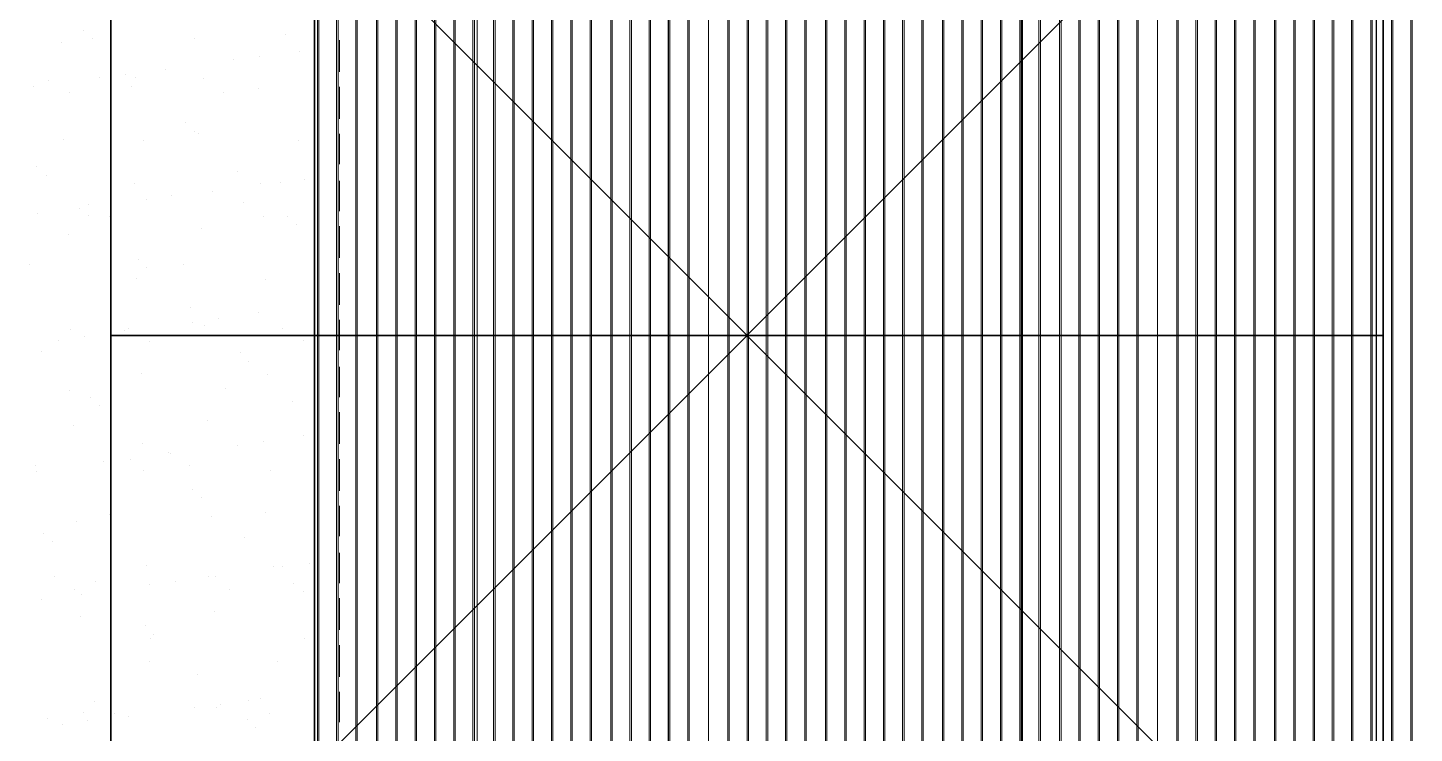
# Model space of a CAD drawing. Header units: millimetres. Extents: x -356862 to 418287, y 0 to 839748.
# Drawn here: x 378689 to 380869, y 771476 to 772584 of the extents above; entities that cross this region are included whole.
import ezdxf

# ---------------------------------------------------------------- set-up
doc = ezdxf.new("R2010")
doc.units = ezdxf.units.MM
doc.layers.add('PDF _Геометрия', color=7, linetype='Continuous', true_color=0xbababa)

msp = doc.modelspace()

# ---------------------------------------------------------------- linework, layer by layer
at = {"color": 1, "lineweight": 35}
for points in [[(378819.5031, 772100.7269), (380819.5031, 772100.7269), (380819.5031, 773100.7269), (378819.5031, 773100.7269)], [(378819.5031, 771100.7269), (380819.5031, 771100.7269), (380819.5031, 772100.7269), (378819.5031, 772100.7269)]]:
    msp.add_lwpolyline(points, close=True, dxfattribs=at)
for points in [[(378819.5031, 771100.7269), (380819.5031, 773100.7269)], [(378819.5031, 773100.7269), (380819.5031, 771100.7269)]]:
    msp.add_lwpolyline(points, dxfattribs=at)
at = {"layer": 'PDF _Геометрия', "color": 150, "lineweight": 30, "true_color": 0x0080ff}
for points in [[(379139.9154, 776468.0223), (379139.9154, 769098.5377), (379087.9567, 769098.5377), (379087.9567, 768944.8264), (378628.9876, 768944.8264), (378628.9876, 776463.6924)], [(379139.9154, 773701.2181), (382413.3175, 773701.2181), (382413.3175, 770172.3522), (382311.5649, 770172.3522), (382311.5649, 770018.6408), (381850.4309, 770018.6408), (381850.4309, 769867.0944), (381389.2969, 769867.0944), (381389.2969, 769713.3831), (380930.3278, 769713.3831), (380930.3278, 769559.6718), (380469.1938, 769559.6718), (380469.1938, 769405.9604), (380008.0598, 769405.9604), (380008.0598, 769252.2491), (379549.0907, 769252.2491), (379549.0907, 769098.5377), (379139.9154, 769098.5377)]]:
    msp.add_lwpolyline(points, close=True, dxfattribs=at)
at = {"layer": 'PDF _Геометрия', "color": 8, "lineweight": 25, "true_color": 0x767676}
msp.add_lwpolyline([(378628.9876, 776463.6924), (379139.9154, 776468.0223), (379139.9154, 769098.5377), (379087.9567, 769098.5377), (379087.9567, 768944.8264), (378628.9876, 768944.8264)], close=True, dxfattribs=at)
at = {"layer": 'PDF _Геометрия', "color": 7, "lineweight": 9}
msp.add_lwpolyline([(379139.9154, 776463.6924), (379139.9154, 769098.5377)], dxfattribs=at)
at = {"layer": 'PDF _Геометрия', "color": 254, "lineweight": 5, "true_color": 0xdcdcdc}
for points in [[(379144.2453, 769098.5377), (379144.2453, 773701.2181)], [(379174.5546, 769098.5377), (379174.5546, 773701.2181)], [(379204.8639, 769098.5377), (379204.8639, 773701.2181)], [(379239.5031, 769098.5377), (379239.5031, 773701.2181)], [(379269.8123, 769098.5377), (379269.8123, 773701.2181)], [(379300.1216, 769098.5377), (379300.1216, 773701.2181)], [(379328.266, 769098.5377), (379328.266, 773701.2181)], [(379358.5752, 769098.5377), (379358.5752, 773701.2181)], [(379388.8845, 769098.5377), (379388.8845, 773701.2181)], [(379423.5237, 769098.5377), (379423.5237, 773701.2181)], [(379453.833, 769098.5377), (379453.833, 773701.2181)], [(379484.1422, 769098.5377), (379484.1422, 773701.2181)], [(379512.2866, 769098.5377), (379512.2866, 773088.5377)], [(379542.5959, 769098.5377), (379542.5959, 773088.5377)], [(379572.9051, 769252.2491), (379572.9051, 773088.5377)], [(379607.5443, 769252.2491), (379607.5443, 773088.5377)], [(379637.8536, 769252.2491), (379637.8536, 773088.5377)], [(379668.1629, 769252.2491), (379668.1629, 773088.5377)], [(379696.3072, 769252.2491), (379696.3072, 773088.5377)], [(379726.6165, 769252.2491), (379726.6165, 773088.5377)], [(379759.0907, 769252.2491), (379759.0907, 773088.5377)], [(379791.5649, 769252.2491), (379791.5649, 773088.5377)], [(379821.8742, 769252.2491), (379821.8742, 773088.5377)], [(379850.0185, 769252.2491), (379850.0185, 773088.5377)], [(379880.3278, 769252.2491), (379880.3278, 773088.5377)], [(379910.6371, 769252.2491), (379910.6371, 773088.5377)], [(379945.2763, 769252.2491), (379945.2763, 773088.5377)], [(379975.5855, 769252.2491), (379975.5855, 773088.5377)], [(380005.8948, 769252.2491), (380005.8948, 773088.5377)], [(380034.0391, 769405.9604), (380034.0391, 773088.5377)], [(380064.3484, 769405.9604), (380064.3484, 773088.5377)], [(380094.6577, 769405.9604), (380094.6577, 773088.5377)], [(380129.2969, 769405.9604), (380129.2969, 773088.5377)], [(380159.6062, 769405.9604), (380159.6062, 773088.5377)], [(380189.9154, 769405.9604), (380189.9154, 773088.5377)], [(380218.0598, 769405.9604), (380218.0598, 773088.5377)], [(380248.369, 769405.9604), (380248.369, 773088.5377)], [(380278.6783, 769405.9604), (380278.6783, 773088.5377)], [(380313.3175, 769405.9604), (380313.3175, 773088.5377)], [(380343.6268, 769405.9604), (380343.6268, 773088.5377)], [(380373.9361, 769405.9604), (380373.9361, 773088.5377)], [(380402.0804, 769405.9604), (380402.0804, 773088.5377)], [(380432.3897, 769405.9604), (380432.3897, 773088.5377)], [(380464.8639, 769405.9604), (380464.8639, 773088.5377)], [(380497.3381, 769559.6718), (380497.3381, 773088.5377)], [(380527.6474, 769559.6718), (380527.6474, 773088.5377)], [(380555.7917, 769559.6718), (380555.7917, 773088.5377)], [(380586.101, 769559.6718), (380586.101, 773088.5377)], [(380616.4103, 769559.6718), (380616.4103, 773088.5377)], [(380651.0495, 769559.6718), (380651.0495, 773088.5377)], [(380681.3587, 769559.6718), (380681.3587, 773088.5377)], [(380711.668, 769559.6718), (380711.668, 773088.5377)], [(380739.8123, 769559.6718), (380739.8123, 773088.5377)], [(380770.1216, 769559.6718), (380770.1216, 773088.5377)], [(380800.4309, 769559.6718), (380800.4309, 773088.5377)], [(380835.0701, 769559.6718), (380835.0701, 773088.5377)], [(380865.3794, 769559.6718), (380865.3794, 773088.5377)]]:
    msp.add_lwpolyline(points, dxfattribs=at)
for points in [[(379146.4103, 773701.2181), (379146.4103, 769098.5377)], [(379176.7196, 773701.2181), (379176.7196, 769098.5377)], [(379207.0288, 773701.2181), (379207.0288, 769098.5377)], [(379237.3381, 773701.2181), (379237.3381, 769098.5377)], [(379267.6474, 773701.2181), (379267.6474, 769098.5377)], [(379297.9567, 773701.2181), (379297.9567, 769098.5377)], [(379330.4309, 773701.2181), (379330.4309, 769098.5377)], [(379360.7402, 773701.2181), (379360.7402, 769098.5377)], [(379391.0495, 773701.2181), (379391.0495, 769098.5377)], [(379421.3587, 773701.2181), (379421.3587, 769098.5377)], [(379451.668, 773701.2181), (379451.668, 769098.5377)], [(379481.9773, 773701.2181), (379481.9773, 769098.5377)], [(379514.4515, 773088.5377), (379514.4515, 769098.5377)], [(379544.7608, 773088.5377), (379544.7608, 769098.5377)], [(379575.0701, 773088.5377), (379575.0701, 769252.2491)], [(379605.3794, 773088.5377), (379605.3794, 769252.2491)], [(379635.6886, 773088.5377), (379635.6886, 769252.2491)], [(379665.9979, 773088.5377), (379665.9979, 769252.2491)], [(379698.4721, 773088.5377), (379698.4721, 769252.2491)], [(379728.7814, 773088.5377), (379728.7814, 769252.2491)], [(379759.0907, 773088.5377), (379759.0907, 769252.2491)], [(379789.4, 773088.5377), (379789.4, 769252.2491)], [(379819.7093, 773088.5377), (379819.7093, 769252.2491)], [(379852.1835, 773088.5377), (379852.1835, 769252.2491)], [(379882.4928, 773088.5377), (379882.4928, 769252.2491)], [(379912.802, 773088.5377), (379912.802, 769252.2491)], [(379943.1113, 773088.5377), (379943.1113, 769252.2491)], [(379973.4206, 773088.5377), (379973.4206, 769252.2491)], [(380003.7299, 773088.5377), (380003.7299, 769252.2491)], [(380036.2041, 773088.5377), (380036.2041, 769405.9604)], [(380066.5134, 773088.5377), (380066.5134, 769405.9604)], [(380096.8227, 773088.5377), (380096.8227, 769405.9604)], [(380127.1319, 773088.5377), (380127.1319, 769405.9604)], [(380157.4412, 773088.5377), (380157.4412, 769405.9604)], [(380187.7505, 773088.5377), (380187.7505, 769405.9604)], [(380220.2247, 773088.5377), (380220.2247, 769405.9604)], [(380250.534, 773088.5377), (380250.534, 769405.9604)], [(380280.8433, 773088.5377), (380280.8433, 769405.9604)], [(380311.1526, 773088.5377), (380311.1526, 769405.9604)], [(380341.4618, 773088.5377), (380341.4618, 769405.9604)], [(380371.7711, 773088.5377), (380371.7711, 769405.9604)], [(380404.2453, 773088.5377), (380404.2453, 769405.9604)], [(380434.5546, 773088.5377), (380434.5546, 769405.9604)], [(380464.8639, 773088.5377), (380464.8639, 769405.9604)], [(380495.1732, 773088.5377), (380495.1732, 769559.6718)], [(380525.4824, 773088.5377), (380525.4824, 769559.6718)], [(380557.9567, 773088.5377), (380557.9567, 769559.6718)], [(380588.266, 773088.5377), (380588.266, 769559.6718)], [(380618.5752, 773088.5377), (380618.5752, 769559.6718)], [(380648.8845, 773088.5377), (380648.8845, 769559.6718)], [(380679.1938, 773088.5377), (380679.1938, 769559.6718)], [(380709.5031, 773088.5377), (380709.5031, 769559.6718)], [(380741.9773, 773088.5377), (380741.9773, 769559.6718)], [(380772.2866, 773088.5377), (380772.2866, 769559.6718)], [(380802.5959, 773088.5377), (380802.5959, 769559.6718)], [(380832.9051, 773088.5377), (380832.9051, 769559.6718)], [(380863.2144, 773088.5377), (380863.2144, 769559.6718)]]:
    msp.add_lwpolyline(points, close=True, dxfattribs=at)
at = {"layer": 'PDF _Геометрия', "color": 7, "lineweight": 18}
msp.add_lwpolyline([(379395.3794, 773140.4965), (379395.3794, 770685.445)], dxfattribs=at)
at = {"layer": 'PDF _Геометрия', "color": 150, "lineweight": 30, "true_color": 0x0080ff}
for points in [[(379696.3072, 769252.2491), (379696.3072, 773088.5377)], [(380252.6989, 769405.9604), (380252.6989, 773088.5377)], [(380809.0907, 769559.6718), (380809.0907, 773088.5377)]]:
    msp.add_lwpolyline(points, dxfattribs=at)
at = {"layer": 'PDF _Геометрия', "color": 24, "lineweight": 18, "true_color": 0xa12502}
for points in [[(378776.2041, 772579.7748), (378776.2041, 772579.7748)], [(378741.5649, 772560.2903), (378741.5649, 772560.2903)], [(378791.3587, 772566.7852), (378791.3587, 772566.7852)], [(378951.5649, 772566.7852), (378951.5649, 772566.7852)], [(379094.4515, 772573.28), (379094.4515, 772573.28)], [(379053.3175, 772538.6408), (379053.3175, 772538.6408)], [(379116.101, 772547.3006), (379116.101, 772547.3006)], [(378906.101, 772519.1563), (378906.101, 772519.1563)], [(379012.1835, 772534.3109), (379012.1835, 772534.3109)], [(378722.0804, 772501.8367), (378722.0804, 772501.8367)], [(378802.1835, 772506.1666), (378802.1835, 772506.1666)], [(378843.3175, 772510.4965), (378843.3175, 772510.4965)], [(378858.4721, 772506.1666), (378858.4721, 772506.1666)], [(378964.5546, 772504.0017), (378964.5546, 772504.0017)], [(378698.266, 772491.012), (378698.266, 772491.012)], [(378754.5546, 772482.3522), (378754.5546, 772482.3522)], [(378851.9773, 772491.012), (378851.9773, 772491.012)], [(378997.0288, 772482.3522), (378997.0288, 772482.3522)], [(379051.1526, 772488.847), (379051.1526, 772488.847)], [(378936.4103, 772434.7233), (378936.4103, 772434.7233)], [(378745.8948, 772408.7439), (378745.8948, 772408.7439)], [(378871.4618, 772406.579), (378871.4618, 772406.579)], [(378951.5649, 772421.7336), (378951.5649, 772421.7336)], [(378958.0598, 772417.4037), (378958.0598, 772417.4037)], [(379113.9361, 772406.579), (379113.9361, 772406.579)], [(378702.5959, 772365.445), (378702.5959, 772365.445)], [(378717.7505, 772352.4553), (378717.7505, 772352.4553)], [(379018.6783, 772358.9501), (379018.6783, 772358.9501)], [(379085.7917, 772341.6305), (379085.7917, 772341.6305)], [(379124.7608, 772345.9604), (379124.7608, 772345.9604)], [(378856.3072, 772339.4656), (378856.3072, 772339.4656)], [(378914.7608, 772319.981), (378914.7608, 772319.981)], [(378979.7093, 772326.4759), (378979.7093, 772326.4759)], [(379055.4824, 772339.4656), (379055.4824, 772339.4656)], [(378769.7093, 772300.4965), (378769.7093, 772300.4965)], [(378784.8639, 772306.9913), (378784.8639, 772306.9913)], [(378875.7917, 772313.4862), (378875.7917, 772313.4862)], [(379027.3381, 772309.1563), (379027.3381, 772309.1563)], [(378704.7608, 772291.8367), (378704.7608, 772291.8367)], [(378784.8639, 772289.6718), (378784.8639, 772289.6718)], [(378817.3381, 772287.5068), (378817.3381, 772287.5068)], [(379059.8123, 772287.5068), (379059.8123, 772287.5068)], [(379096.6165, 772287.5068), (379096.6165, 772287.5068)], [(379111.7711, 772274.5171), (379111.7711, 772274.5171)], [(378752.3897, 772259.3625), (378752.3897, 772259.3625)], [(378962.3897, 772268.0223), (378962.3897, 772268.0223)], [(378691.7711, 772211.7336), (378691.7711, 772211.7336)], [(378862.802, 772220.3934), (378862.802, 772220.3934)], [(378934.2453, 772211.7336), (378934.2453, 772211.7336)], [(378860.6371, 772190.0841), (378860.6371, 772190.0841)], [(378875.7917, 772207.4037), (378875.7917, 772207.4037)], [(379061.9773, 772187.9192), (379061.9773, 772187.9192)], [(378945.0701, 772144.6202), (378945.0701, 772144.6202)], [(378988.369, 772127.3006), (378988.369, 772127.3006)], [(379051.1526, 772135.9604), (379051.1526, 772135.9604)], [(378756.7196, 772109.981), (378756.7196, 772109.981)], [(378841.1526, 772107.8161), (378841.1526, 772107.8161)], [(378847.6474, 772112.146), (378847.6474, 772112.146)], [(378947.235, 772120.8058), (378947.235, 772120.8058)], [(378966.7196, 772116.4759), (378966.7196, 772116.4759)], [(379090.1216, 772112.146), (379090.1216, 772112.146)], [(378737.235, 772092.6614), (378737.235, 772092.6614)], [(378778.369, 772099.1563), (378778.369, 772099.1563)], [(378880.1216, 772090.4965), (378880.1216, 772090.4965)], [(379122.5959, 772092.6614), (379122.5959, 772092.6614)], [(378711.2556, 772075.3419), (378711.2556, 772075.3419)], [(379023.0082, 772073.1769), (379023.0082, 772073.1769)], [(379035.9979, 772060.1872), (379035.9979, 772060.1872)], [(378867.1319, 772040.7027), (378867.1319, 772040.7027)], [(379066.3072, 772038.5377), (379066.3072, 772038.5377)], [(378754.5546, 772014.7233), (378754.5546, 772014.7233)], [(378999.1938, 772016.8882), (378999.1938, 772016.8882)], [(378787.0288, 772003.8986), (378787.0288, 772003.8986)], [(378802.1835, 771990.9089), (378802.1835, 771990.9089)], [(379105.2763, 771997.4037), (379105.2763, 771997.4037)], [(378761.0495, 771958.4346), (378761.0495, 771958.4346)], [(378971.0495, 771967.0944), (378971.0495, 771967.0944)], [(378869.2969, 771930.2903), (378869.2969, 771930.2903)], [(379018.6783, 771928.1254), (379018.6783, 771928.1254)], [(379059.8123, 771934.6202), (379059.8123, 771934.6202)], [(379122.5959, 771943.28), (379122.5959, 771943.28)], [(378849.8123, 771906.4759), (378849.8123, 771906.4759)], [(378910.4309, 771917.3006), (378910.4309, 771917.3006)], [(378912.5959, 771915.1357), (378912.5959, 771915.1357)], [(378700.4309, 771895.6511), (378700.4309, 771895.6511)], [(378702.5959, 771886.9913), (378702.5959, 771886.9913)], [(378808.6783, 771902.146), (378808.6783, 771902.146)], [(378871.4618, 771889.1563), (378871.4618, 771889.1563)], [(378942.9051, 771895.6511), (378942.9051, 771895.6511)], [(379070.6371, 771889.1563), (379070.6371, 771889.1563)], [(378947.235, 771858.847), (378947.235, 771858.847)], [(378962.3897, 771845.8573), (378962.3897, 771845.8573)], [(378817.3381, 771819.8779), (378817.3381, 771819.8779)], [(379061.9773, 771822.0429), (379061.9773, 771822.0429)], [(378765.3794, 771809.0532), (378765.3794, 771809.0532)], [(378977.5443, 771815.548), (378977.5443, 771815.548)], [(378713.4206, 771789.5687), (378713.4206, 771789.5687)], [(378728.5752, 771776.579), (378728.5752, 771776.579)], [(379029.5031, 771783.0738), (379029.5031, 771783.0738)], [(378875.7917, 771739.7748), (378875.7917, 771739.7748)], [(379074.967, 771737.6099), (379074.967, 771737.6099)], [(379090.1216, 771737.6099), (379090.1216, 771737.6099)], [(379131.2556, 771741.9398), (379131.2556, 771741.9398)], [(378730.7402, 771722.4553), (378730.7402, 771722.4553)], [(378795.6886, 771713.7955), (378795.6886, 771713.7955)], [(378880.1216, 771709.4656), (378880.1216, 771709.4656)], [(378921.2556, 771713.7955), (378921.2556, 771713.7955)], [(378973.2144, 771722.4553), (378973.2144, 771722.4553)], [(378984.0391, 771722.4553), (378984.0391, 771722.4553)], [(379107.4412, 771711.6305), (379107.4412, 771711.6305)], [(378711.2556, 771685.6511), (378711.2556, 771685.6511)], [(378763.2144, 771700.8058), (378763.2144, 771700.8058)], [(378774.0391, 771694.3109), (378774.0391, 771694.3109)], [(379005.6886, 771700.8058), (379005.6886, 771700.8058)], [(379122.5959, 771698.6408), (379122.5959, 771698.6408)], [(378981.8742, 771666.1666), (378981.8742, 771666.1666)], [(378771.8742, 771659.6718), (378771.8742, 771659.6718)], [(378873.6268, 771644.5171), (378873.6268, 771644.5171)], [(378882.2866, 771625.0326), (378882.2866, 771625.0326)], [(378886.6165, 771631.5274), (378886.6165, 771631.5274)], [(379124.7608, 771625.0326), (379124.7608, 771625.0326)], [(378880.1216, 771588.2285), (378880.1216, 771588.2285)], [(379081.4618, 771588.2285), (379081.4618, 771588.2285)], [(378955.8948, 771568.7439), (378955.8948, 771568.7439)], [(378793.5237, 771525.445), (378793.5237, 771525.445)], [(378951.5649, 771516.7852), (378951.5649, 771516.7852)], [(378986.2041, 771516.7852), (378986.2041, 771516.7852)], [(378992.6989, 771521.1151), (378992.6989, 771521.1151)], [(379035.9979, 771527.6099), (379035.9979, 771527.6099)], [(379055.4824, 771529.7748), (379055.4824, 771529.7748)], [(378719.9154, 771499.4656), (378719.9154, 771499.4656)], [(378776.2041, 771508.1254), (378776.2041, 771508.1254)], [(378782.6989, 771495.1357), (378782.6989, 771495.1357)], [(378825.9979, 771505.9604), (378825.9979, 771505.9604)], [(378847.6474, 771501.6305), (378847.6474, 771501.6305)], [(379033.833, 771497.3006), (379033.833, 771497.3006)], [(379068.4721, 771505.9604), (379068.4721, 771505.9604)], [(378743.7299, 771488.6408), (378743.7299, 771488.6408)], [(379046.8227, 771484.3109), (379046.8227, 771484.3109)]]:
    msp.add_lwpolyline(points, dxfattribs=at)
at = {"layer": 'PDF _Геометрия', "color": 252, "lineweight": 5, "true_color": 0x989898}
for points in [[(379178.8845, 772564.6202), (379178.8845, 772514.8264)], [(379207.0288, 772514.8264), (379207.0288, 772564.6202)], [(379178.8845, 772491.012), (379178.8845, 772441.2181)], [(379207.0288, 772441.2181), (379207.0288, 772491.012)], [(379178.8845, 772417.4037), (379178.8845, 772369.7748)], [(379207.0288, 772369.7748), (379207.0288, 772417.4037)], [(379178.8845, 772343.7955), (379178.8845, 772296.1666)], [(379207.0288, 772296.1666), (379207.0288, 772343.7955)], [(379178.8845, 772272.3522), (379178.8845, 772222.5584)], [(379207.0288, 772222.5584), (379207.0288, 772272.3522)], [(379178.8845, 772198.7439), (379178.8845, 772148.9501)], [(379207.0288, 772148.9501), (379207.0288, 772198.7439)], [(379178.8845, 772125.1357), (379178.8845, 772077.5068)], [(379207.0288, 772077.5068), (379207.0288, 772125.1357)], [(379178.8845, 772051.5274), (379178.8845, 772003.8986)], [(379207.0288, 772003.8986), (379207.0288, 772051.5274)], [(379178.8845, 771980.0841), (379178.8845, 771930.2903)], [(379207.0288, 771930.2903), (379207.0288, 771980.0841)], [(379178.8845, 771906.4759), (379178.8845, 771856.6821)], [(379207.0288, 771856.6821), (379207.0288, 771906.4759)], [(379178.8845, 771832.8676), (379178.8845, 771785.2388)], [(379207.0288, 771785.2388), (379207.0288, 771832.8676)], [(379178.8845, 771759.2594), (379178.8845, 771711.6305)], [(379207.0288, 771711.6305), (379207.0288, 771759.2594)], [(379178.8845, 771687.8161), (379178.8845, 771638.0223)], [(379207.0288, 771638.0223), (379207.0288, 771687.8161)], [(379178.8845, 771614.2078), (379178.8845, 771564.414)], [(379207.0288, 771564.414), (379207.0288, 771614.2078)], [(379178.8845, 771540.5996), (379178.8845, 771492.9707)], [(379207.0288, 771492.9707), (379207.0288, 771540.5996)]]:
    msp.add_lwpolyline(points, dxfattribs=at)

doc.saveas('drawing.dxf')
